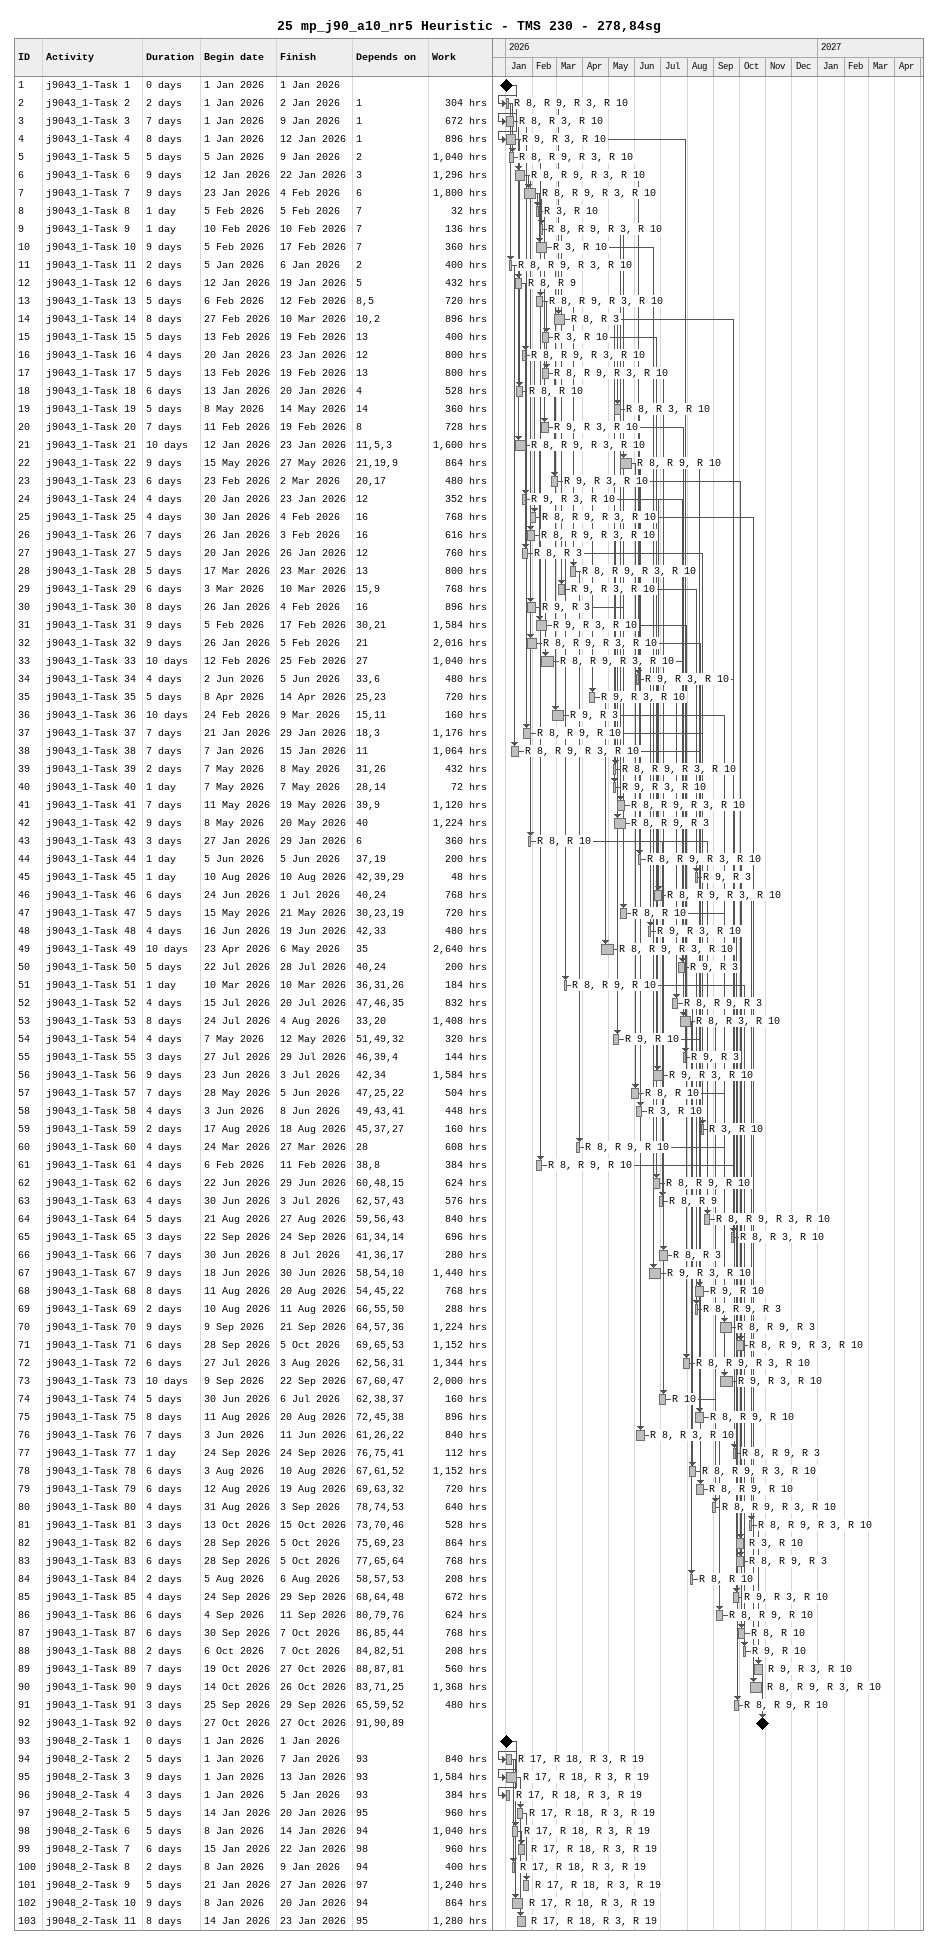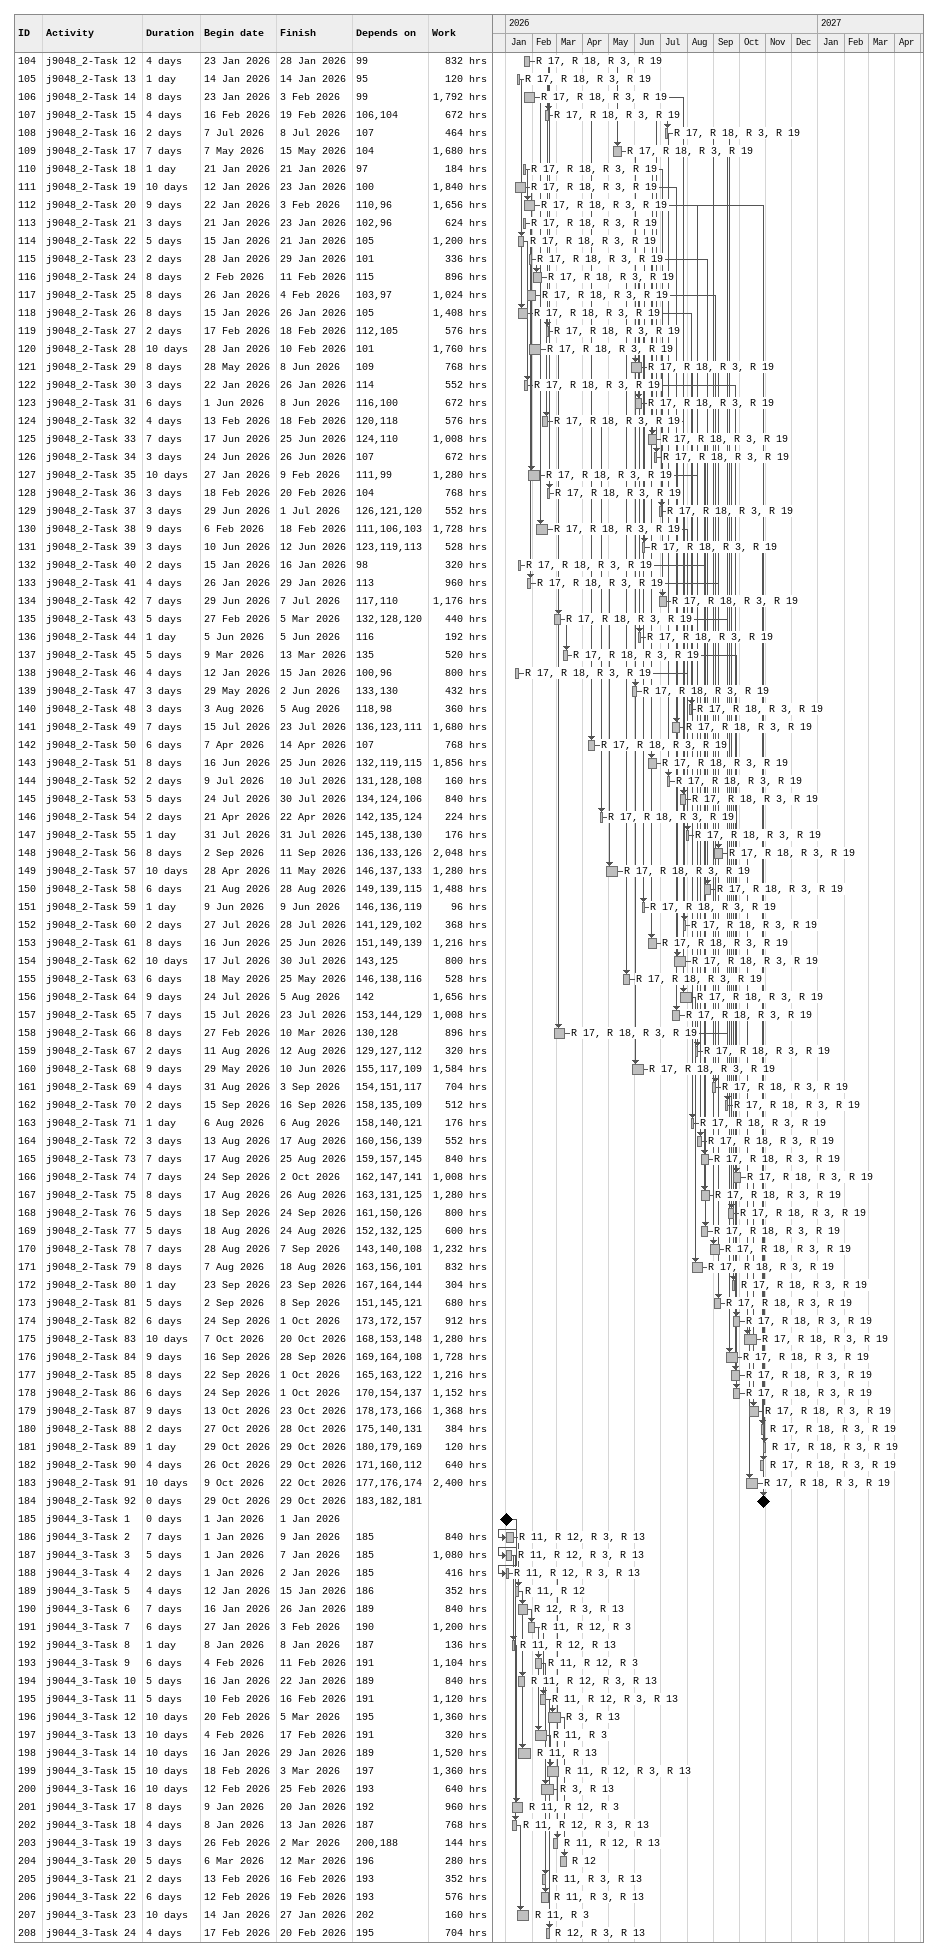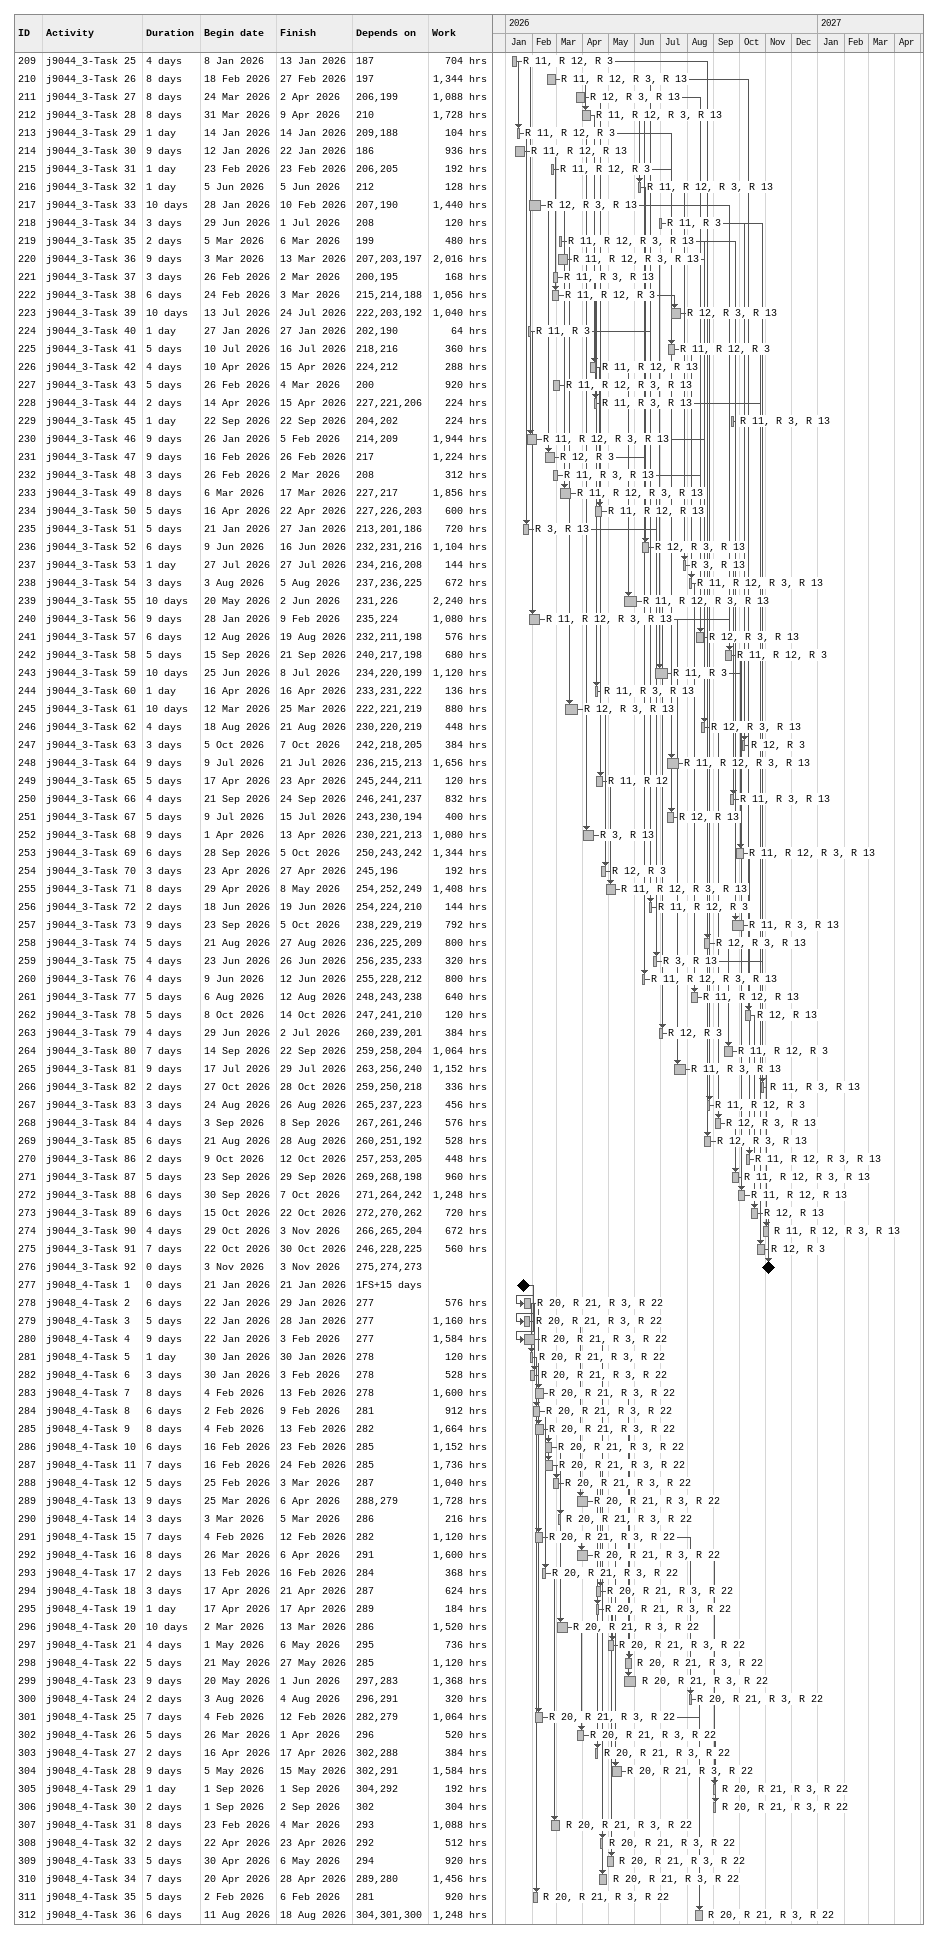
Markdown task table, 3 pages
25 mp_j90_a10_nr5 Heuristic - TMS 230 - 278,84sg

| ID | Task | Duration | Start | Finish | Predecessors | Resources | Work (h) |
|---|---|---|---|---|---|---|---|
| 1 | j9043_1-Task 1 | 0d | 2026-01-01 | 2026-01-01 |  |  |  |
| 2 | j9043_1-Task 2 | 2d | 2026-01-01 | 2026-01-02 | 1 | R 8, R 9, R 3, R 10 | 304 |
| 3 | j9043_1-Task 3 | 7d | 2026-01-01 | 2026-01-09 | 1 | R 8, R 3, R 10 | 672 |
| 4 | j9043_1-Task 4 | 8d | 2026-01-01 | 2026-01-12 | 1 | R 9, R 3, R 10 | 896 |
| 5 | j9043_1-Task 5 | 5d | 2026-01-05 | 2026-01-09 | 2 | R 8, R 9, R 3, R 10 | 1040 |
| 6 | j9043_1-Task 6 | 9d | 2026-01-12 | 2026-01-22 | 3 | R 8, R 9, R 3, R 10 | 1296 |
| 7 | j9043_1-Task 7 | 9d | 2026-01-23 | 2026-02-04 | 6 | R 8, R 9, R 3, R 10 | 1800 |
| 8 | j9043_1-Task 8 | 1d | 2026-02-05 | 2026-02-05 | 7 | R 3, R 10 | 32 |
| 9 | j9043_1-Task 9 | 1d | 2026-02-10 | 2026-02-10 | 7 | R 8, R 9, R 3, R 10 | 136 |
| 10 | j9043_1-Task 10 | 9d | 2026-02-05 | 2026-02-17 | 7 | R 3, R 10 | 360 |
| 11 | j9043_1-Task 11 | 2d | 2026-01-05 | 2026-01-06 | 2 | R 8, R 9, R 3, R 10 | 400 |
| 12 | j9043_1-Task 12 | 6d | 2026-01-12 | 2026-01-19 | 5 | R 8, R 9 | 432 |
| 13 | j9043_1-Task 13 | 5d | 2026-02-06 | 2026-02-12 | 8, 5 | R 8, R 9, R 3, R 10 | 720 |
| 14 | j9043_1-Task 14 | 8d | 2026-02-27 | 2026-03-10 | 10, 2 | R 8, R 3 | 896 |
| 15 | j9043_1-Task 15 | 5d | 2026-02-13 | 2026-02-19 | 13 | R 3, R 10 | 400 |
| 16 | j9043_1-Task 16 | 4d | 2026-01-20 | 2026-01-23 | 12 | R 8, R 9, R 3, R 10 | 800 |
| 17 | j9043_1-Task 17 | 5d | 2026-02-13 | 2026-02-19 | 13 | R 8, R 9, R 3, R 10 | 800 |
| 18 | j9043_1-Task 18 | 6d | 2026-01-13 | 2026-01-20 | 4 | R 8, R 10 | 528 |
| 19 | j9043_1-Task 19 | 5d | 2026-05-08 | 2026-05-14 | 14 | R 8, R 3, R 10 | 360 |
| 20 | j9043_1-Task 20 | 7d | 2026-02-11 | 2026-02-19 | 8 | R 9, R 3, R 10 | 728 |
| 21 | j9043_1-Task 21 | 10d | 2026-01-12 | 2026-01-23 | 11, 5, 3 | R 8, R 9, R 3, R 10 | 1600 |
| 22 | j9043_1-Task 22 | 9d | 2026-05-15 | 2026-05-27 | 21, 19, 9 | R 8, R 9, R 10 | 864 |
| 23 | j9043_1-Task 23 | 6d | 2026-02-23 | 2026-03-02 | 20, 17 | R 9, R 3, R 10 | 480 |
| 24 | j9043_1-Task 24 | 4d | 2026-01-20 | 2026-01-23 | 12 | R 9, R 3, R 10 | 352 |
| 25 | j9043_1-Task 25 | 4d | 2026-01-30 | 2026-02-04 | 16 | R 8, R 9, R 3, R 10 | 768 |
| 26 | j9043_1-Task 26 | 7d | 2026-01-26 | 2026-02-03 | 16 | R 8, R 9, R 3, R 10 | 616 |
| 27 | j9043_1-Task 27 | 5d | 2026-01-20 | 2026-01-26 | 12 | R 8, R 3 | 760 |
| 28 | j9043_1-Task 28 | 5d | 2026-03-17 | 2026-03-23 | 13 | R 8, R 9, R 3, R 10 | 800 |
| 29 | j9043_1-Task 29 | 6d | 2026-03-03 | 2026-03-10 | 15, 9 | R 9, R 3, R 10 | 768 |
| 30 | j9043_1-Task 30 | 8d | 2026-01-26 | 2026-02-04 | 16 | R 9, R 3 | 896 |
| 31 | j9043_1-Task 31 | 9d | 2026-02-05 | 2026-02-17 | 30, 21 | R 9, R 3, R 10 | 1584 |
| 32 | j9043_1-Task 32 | 9d | 2026-01-26 | 2026-02-05 | 21 | R 8, R 9, R 3, R 10 | 2016 |
| 33 | j9043_1-Task 33 | 10d | 2026-02-12 | 2026-02-25 | 27 | R 8, R 9, R 3, R 10 | 1040 |
| 34 | j9043_1-Task 34 | 4d | 2026-06-02 | 2026-06-05 | 33, 6 | R 9, R 3, R 10 | 480 |
| 35 | j9043_1-Task 35 | 5d | 2026-04-08 | 2026-04-14 | 25, 23 | R 9, R 3, R 10 | 720 |
| 36 | j9043_1-Task 36 | 10d | 2026-02-24 | 2026-03-09 | 15, 11 | R 9, R 3 | 160 |
| 37 | j9043_1-Task 37 | 7d | 2026-01-21 | 2026-01-29 | 18, 3 | R 8, R 9, R 10 | 1176 |
| 38 | j9043_1-Task 38 | 7d | 2026-01-07 | 2026-01-15 | 11 | R 8, R 9, R 3, R 10 | 1064 |
| 39 | j9043_1-Task 39 | 2d | 2026-05-07 | 2026-05-08 | 31, 26 | R 8, R 9, R 3, R 10 | 432 |
| 40 | j9043_1-Task 40 | 1d | 2026-05-07 | 2026-05-07 | 28, 14 | R 9, R 3, R 10 | 72 |
| 41 | j9043_1-Task 41 | 7d | 2026-05-11 | 2026-05-19 | 39, 9 | R 8, R 9, R 3, R 10 | 1120 |
| 42 | j9043_1-Task 42 | 9d | 2026-05-08 | 2026-05-20 | 40 | R 8, R 9, R 3 | 1224 |
| 43 | j9043_1-Task 43 | 3d | 2026-01-27 | 2026-01-29 | 6 | R 8, R 10 | 360 |
| 44 | j9043_1-Task 44 | 1d | 2026-06-05 | 2026-06-05 | 37, 19 | R 8, R 9, R 3, R 10 | 200 |
| 45 | j9043_1-Task 45 | 1d | 2026-08-10 | 2026-08-10 | 42, 39, 29 | R 9, R 3 | 48 |
| 46 | j9043_1-Task 46 | 6d | 2026-06-24 | 2026-07-01 | 40, 24 | R 8, R 9, R 3, R 10 | 768 |
| 47 | j9043_1-Task 47 | 5d | 2026-05-15 | 2026-05-21 | 30, 23, 19 | R 8, R 10 | 720 |
| 48 | j9043_1-Task 48 | 4d | 2026-06-16 | 2026-06-19 | 42, 33 | R 9, R 3, R 10 | 480 |
| 49 | j9043_1-Task 49 | 10d | 2026-04-23 | 2026-05-06 | 35 | R 8, R 9, R 3, R 10 | 2640 |
| 50 | j9043_1-Task 50 | 5d | 2026-07-22 | 2026-07-28 | 40, 24 | R 9, R 3 | 200 |
| 51 | j9043_1-Task 51 | 1d | 2026-03-10 | 2026-03-10 | 36, 31, 26 | R 8, R 9, R 10 | 184 |
| 52 | j9043_1-Task 52 | 4d | 2026-07-15 | 2026-07-20 | 47, 46, 35 | R 8, R 9, R 3 | 832 |
| 53 | j9043_1-Task 53 | 8d | 2026-07-24 | 2026-08-04 | 33, 20 | R 8, R 3, R 10 | 1408 |
| 54 | j9043_1-Task 54 | 4d | 2026-05-07 | 2026-05-12 | 51, 49, 32 | R 9, R 10 | 320 |
| 55 | j9043_1-Task 55 | 3d | 2026-07-27 | 2026-07-29 | 46, 39, 4 | R 9, R 3 | 144 |
| 56 | j9043_1-Task 56 | 9d | 2026-06-23 | 2026-07-03 | 42, 34 | R 9, R 3, R 10 | 1584 |
| 57 | j9043_1-Task 57 | 7d | 2026-05-28 | 2026-06-05 | 47, 25, 22 | R 8, R 10 | 504 |
| 58 | j9043_1-Task 58 | 4d | 2026-06-03 | 2026-06-08 | 49, 43, 41 | R 3, R 10 | 448 |
| 59 | j9043_1-Task 59 | 2d | 2026-08-17 | 2026-08-18 | 45, 37, 27 | R 3, R 10 | 160 |
| 60 | j9043_1-Task 60 | 4d | 2026-03-24 | 2026-03-27 | 28 | R 8, R 9, R 10 | 608 |
| 61 | j9043_1-Task 61 | 4d | 2026-02-06 | 2026-02-11 | 38, 8 | R 8, R 9, R 10 | 384 |
| 62 | j9043_1-Task 62 | 6d | 2026-06-22 | 2026-06-29 | 60, 48, 15 | R 8, R 9, R 10 | 624 |
| 63 | j9043_1-Task 63 | 4d | 2026-06-30 | 2026-07-03 | 62, 57, 43 | R 8, R 9 | 576 |
| 64 | j9043_1-Task 64 | 5d | 2026-08-21 | 2026-08-27 | 59, 56, 43 | R 8, R 9, R 3, R 10 | 840 |
| 65 | j9043_1-Task 65 | 3d | 2026-09-22 | 2026-09-24 | 61, 34, 14 | R 8, R 3, R 10 | 696 |
| 66 | j9043_1-Task 66 | 7d | 2026-06-30 | 2026-07-08 | 41, 36, 17 | R 8, R 3 | 280 |
| 67 | j9043_1-Task 67 | 9d | 2026-06-18 | 2026-06-30 | 58, 54, 10 | R 9, R 3, R 10 | 1440 |
| 68 | j9043_1-Task 68 | 8d | 2026-08-11 | 2026-08-20 | 54, 45, 22 | R 9, R 10 | 768 |
| 69 | j9043_1-Task 69 | 2d | 2026-08-10 | 2026-08-11 | 66, 55, 50 | R 8, R 9, R 3 | 288 |
| 70 | j9043_1-Task 70 | 9d | 2026-09-09 | 2026-09-21 | 64, 57, 36 | R 8, R 9, R 3 | 1224 |
| 71 | j9043_1-Task 71 | 6d | 2026-09-28 | 2026-10-05 | 69, 65, 53 | R 8, R 9, R 3, R 10 | 1152 |
| 72 | j9043_1-Task 72 | 6d | 2026-07-27 | 2026-08-03 | 62, 56, 31 | R 8, R 9, R 3, R 10 | 1344 |
| 73 | j9043_1-Task 73 | 10d | 2026-09-09 | 2026-09-22 | 67, 60, 47 | R 9, R 3, R 10 | 2000 |
| 74 | j9043_1-Task 74 | 5d | 2026-06-30 | 2026-07-06 | 62, 38, 37 | R 10 | 160 |
| 75 | j9043_1-Task 75 | 8d | 2026-08-11 | 2026-08-20 | 72, 45, 38 | R 8, R 9, R 10 | 896 |
| 76 | j9043_1-Task 76 | 7d | 2026-06-03 | 2026-06-11 | 61, 26, 22 | R 8, R 3, R 10 | 840 |
| 77 | j9043_1-Task 77 | 1d | 2026-09-24 | 2026-09-24 | 76, 75, 41 | R 8, R 9, R 3 | 112 |
| 78 | j9043_1-Task 78 | 6d | 2026-08-03 | 2026-08-10 | 67, 61, 52 | R 8, R 9, R 3, R 10 | 1152 |
| 79 | j9043_1-Task 79 | 6d | 2026-08-12 | 2026-08-19 | 69, 63, 32 | R 8, R 9, R 10 | 720 |
| 80 | j9043_1-Task 80 | 4d | 2026-08-31 | 2026-09-03 | 78, 74, 53 | R 8, R 9, R 3, R 10 | 640 |
| 81 | j9043_1-Task 81 | 3d | 2026-10-13 | 2026-10-15 | 73, 70, 46 | R 8, R 9, R 3, R 10 | 528 |
| 82 | j9043_1-Task 82 | 6d | 2026-09-28 | 2026-10-05 | 75, 69, 23 | R 3, R 10 | 864 |
| 83 | j9043_1-Task 83 | 6d | 2026-09-28 | 2026-10-05 | 77, 65, 64 | R 8, R 9, R 3 | 768 |
| 84 | j9043_1-Task 84 | 2d | 2026-08-05 | 2026-08-06 | 58, 57, 53 | R 8, R 10 | 208 |
| 85 | j9043_1-Task 85 | 4d | 2026-09-24 | 2026-09-29 | 68, 64, 48 | R 9, R 3, R 10 | 672 |
| 86 | j9043_1-Task 86 | 6d | 2026-09-04 | 2026-09-11 | 80, 79, 76 | R 8, R 9, R 10 | 624 |
| 87 | j9043_1-Task 87 | 6d | 2026-09-30 | 2026-10-07 | 86, 85, 44 | R 8, R 10 | 768 |
| 88 | j9043_1-Task 88 | 2d | 2026-10-06 | 2026-10-07 | 84, 82, 51 | R 9, R 10 | 208 |
| 89 | j9043_1-Task 89 | 7d | 2026-10-19 | 2026-10-27 | 88, 87, 81 | R 9, R 3, R 10 | 560 |
| 90 | j9043_1-Task 90 | 9d | 2026-10-14 | 2026-10-26 | 83, 71, 25 | R 8, R 9, R 3, R 10 | 1368 |
| 91 | j9043_1-Task 91 | 3d | 2026-09-25 | 2026-09-29 | 65, 59, 52 | R 8, R 9, R 10 | 480 |
| 92 | j9043_1-Task 92 | 0d | 2026-10-27 | 2026-10-27 | 91, 90, 89 |  |  |
| 93 | j9048_2-Task 1 | 0d | 2026-01-01 | 2026-01-01 |  |  |  |
| 94 | j9048_2-Task 2 | 5d | 2026-01-01 | 2026-01-07 | 93 | R 17, R 18, R 3, R 19 | 840 |
| 95 | j9048_2-Task 3 | 9d | 2026-01-01 | 2026-01-13 | 93 | R 17, R 18, R 3, R 19 | 1584 |
| 96 | j9048_2-Task 4 | 3d | 2026-01-01 | 2026-01-05 | 93 | R 17, R 18, R 3, R 19 | 384 |
| 97 | j9048_2-Task 5 | 5d | 2026-01-14 | 2026-01-20 | 95 | R 17, R 18, R 3, R 19 | 960 |
| 98 | j9048_2-Task 6 | 5d | 2026-01-08 | 2026-01-14 | 94 | R 17, R 18, R 3, R 19 | 1040 |
| 99 | j9048_2-Task 7 | 6d | 2026-01-15 | 2026-01-22 | 98 | R 17, R 18, R 3, R 19 | 960 |
| 100 | j9048_2-Task 8 | 2d | 2026-01-08 | 2026-01-09 | 94 | R 17, R 18, R 3, R 19 | 400 |
| 101 | j9048_2-Task 9 | 5d | 2026-01-21 | 2026-01-27 | 97 | R 17, R 18, R 3, R 19 | 1240 |
| 102 | j9048_2-Task 10 | 9d | 2026-01-08 | 2026-01-20 | 94 | R 17, R 18, R 3, R 19 | 864 |
| 103 | j9048_2-Task 11 | 8d | 2026-01-14 | 2026-01-23 | 95 | R 17, R 18, R 3, R 19 | 1280 |
| 104 | j9048_2-Task 12 | 4d | 2026-01-23 | 2026-01-28 | 99 | R 17, R 18, R 3, R 19 | 832 |
| 105 | j9048_2-Task 13 | 1d | 2026-01-14 | 2026-01-14 | 95 | R 17, R 18, R 3, R 19 | 120 |
| 106 | j9048_2-Task 14 | 8d | 2026-01-23 | 2026-02-03 | 99 | R 17, R 18, R 3, R 19 | 1792 |
| 107 | j9048_2-Task 15 | 4d | 2026-02-16 | 2026-02-19 | 106, 104 | R 17, R 18, R 3, R 19 | 672 |
| 108 | j9048_2-Task 16 | 2d | 2026-07-07 | 2026-07-08 | 107 | R 17, R 18, R 3, R 19 | 464 |
| 109 | j9048_2-Task 17 | 7d | 2026-05-07 | 2026-05-15 | 104 | R 17, R 18, R 3, R 19 | 1680 |
| 110 | j9048_2-Task 18 | 1d | 2026-01-21 | 2026-01-21 | 97 | R 17, R 18, R 3, R 19 | 184 |
| 111 | j9048_2-Task 19 | 10d | 2026-01-12 | 2026-01-23 | 100 | R 17, R 18, R 3, R 19 | 1840 |
| 112 | j9048_2-Task 20 | 9d | 2026-01-22 | 2026-02-03 | 110, 96 | R 17, R 18, R 3, R 19 | 1656 |
| 113 | j9048_2-Task 21 | 3d | 2026-01-21 | 2026-01-23 | 102, 96 | R 17, R 18, R 3, R 19 | 624 |
| 114 | j9048_2-Task 22 | 5d | 2026-01-15 | 2026-01-21 | 105 | R 17, R 18, R 3, R 19 | 1200 |
| 115 | j9048_2-Task 23 | 2d | 2026-01-28 | 2026-01-29 | 101 | R 17, R 18, R 3, R 19 | 336 |
| 116 | j9048_2-Task 24 | 8d | 2026-02-02 | 2026-02-11 | 115 | R 17, R 18, R 3, R 19 | 896 |
| 117 | j9048_2-Task 25 | 8d | 2026-01-26 | 2026-02-04 | 103, 97 | R 17, R 18, R 3, R 19 | 1024 |
| 118 | j9048_2-Task 26 | 8d | 2026-01-15 | 2026-01-26 | 105 | R 17, R 18, R 3, R 19 | 1408 |
| 119 | j9048_2-Task 27 | 2d | 2026-02-17 | 2026-02-18 | 112, 105 | R 17, R 18, R 3, R 19 | 576 |
| 120 | j9048_2-Task 28 | 10d | 2026-01-28 | 2026-02-10 | 101 | R 17, R 18, R 3, R 19 | 1760 |
| 121 | j9048_2-Task 29 | 8d | 2026-05-28 | 2026-06-08 | 109 | R 17, R 18, R 3, R 19 | 768 |
| 122 | j9048_2-Task 30 | 3d | 2026-01-22 | 2026-01-26 | 114 | R 17, R 18, R 3, R 19 | 552 |
| 123 | j9048_2-Task 31 | 6d | 2026-06-01 | 2026-06-08 | 116, 100 | R 17, R 18, R 3, R 19 | 672 |
| 124 | j9048_2-Task 32 | 4d | 2026-02-13 | 2026-02-18 | 120, 118 | R 17, R 18, R 3, R 19 | 576 |
| 125 | j9048_2-Task 33 | 7d | 2026-06-17 | 2026-06-25 | 124, 110 | R 17, R 18, R 3, R 19 | 1008 |
| 126 | j9048_2-Task 34 | 3d | 2026-06-24 | 2026-06-26 | 107 | R 17, R 18, R 3, R 19 | 672 |
| 127 | j9048_2-Task 35 | 10d | 2026-01-27 | 2026-02-09 | 111, 99 | R 17, R 18, R 3, R 19 | 1280 |
| 128 | j9048_2-Task 36 | 3d | 2026-02-18 | 2026-02-20 | 104 | R 17, R 18, R 3, R 19 | 768 |
| 129 | j9048_2-Task 37 | 3d | 2026-06-29 | 2026-07-01 | 126, 121, 120 | R 17, R 18, R 3, R 19 | 552 |
| 130 | j9048_2-Task 38 | 9d | 2026-02-06 | 2026-02-18 | 111, 106, 103 | R 17, R 18, R 3, R 19 | 1728 |
| 131 | j9048_2-Task 39 | 3d | 2026-06-10 | 2026-06-12 | 123, 119, 113 | R 17, R 18, R 3, R 19 | 528 |
| 132 | j9048_2-Task 40 | 2d | 2026-01-15 | 2026-01-16 | 98 | R 17, R 18, R 3, R 19 | 320 |
| 133 | j9048_2-Task 41 | 4d | 2026-01-26 | 2026-01-29 | 113 | R 17, R 18, R 3, R 19 | 960 |
| 134 | j9048_2-Task 42 | 7d | 2026-06-29 | 2026-07-07 | 117, 110 | R 17, R 18, R 3, R 19 | 1176 |
| 135 | j9048_2-Task 43 | 5d | 2026-02-27 | 2026-03-05 | 132, 128, 120 | R 17, R 18, R 3, R 19 | 440 |
| 136 | j9048_2-Task 44 | 1d | 2026-06-05 | 2026-06-05 | 116 | R 17, R 18, R 3, R 19 | 192 |
| 137 | j9048_2-Task 45 | 5d | 2026-03-09 | 2026-03-13 | 135 | R 17, R 18, R 3, R 19 | 520 |
| 138 | j9048_2-Task 46 | 4d | 2026-01-12 | 2026-01-15 | 100, 96 | R 17, R 18, R 3, R 19 | 800 |
| 139 | j9048_2-Task 47 | 3d | 2026-05-29 | 2026-06-02 | 133, 130 | R 17, R 18, R 3, R 19 | 432 |
| 140 | j9048_2-Task 48 | 3d | 2026-08-03 | 2026-08-05 | 118, 98 | R 17, R 18, R 3, R 19 | 360 |
| 141 | j9048_2-Task 49 | 7d | 2026-07-15 | 2026-07-23 | 136, 123, 111 | R 17, R 18, R 3, R 19 | 1680 |
| 142 | j9048_2-Task 50 | 6d | 2026-04-07 | 2026-04-14 | 107 | R 17, R 18, R 3, R 19 | 768 |
| 143 | j9048_2-Task 51 | 8d | 2026-06-16 | 2026-06-25 | 132, 119, 115 | R 17, R 18, R 3, R 19 | 1856 |
| 144 | j9048_2-Task 52 | 2d | 2026-07-09 | 2026-07-10 | 131, 128, 108 | R 17, R 18, R 3, R 19 | 160 |
| 145 | j9048_2-Task 53 | 5d | 2026-07-24 | 2026-07-30 | 134, 124, 106 | R 17, R 18, R 3, R 19 | 840 |
| 146 | j9048_2-Task 54 | 2d | 2026-04-21 | 2026-04-22 | 142, 135, 124 | R 17, R 18, R 3, R 19 | 224 |
| 147 | j9048_2-Task 55 | 1d | 2026-07-31 | 2026-07-31 | 145, 138, 130 | R 17, R 18, R 3, R 19 | 176 |
| 148 | j9048_2-Task 56 | 8d | 2026-09-02 | 2026-09-11 | 136, 133, 126 | R 17, R 18, R 3, R 19 | 2048 |
| 149 | j9048_2-Task 57 | 10d | 2026-04-28 | 2026-05-11 | 146, 137, 133 | R 17, R 18, R 3, R 19 | 1280 |
| 150 | j9048_2-Task 58 | 6d | 2026-08-21 | 2026-08-28 | 149, 139, 115 | R 17, R 18, R 3, R 19 | 1488 |
| 151 | j9048_2-Task 59 | 1d | 2026-06-09 | 2026-06-09 | 146, 136, 119 | R 17, R 18, R 3, R 19 | 96 |
| 152 | j9048_2-Task 60 | 2d | 2026-07-27 | 2026-07-28 | 141, 129, 102 | R 17, R 18, R 3, R 19 | 368 |
| 153 | j9048_2-Task 61 | 8d | 2026-06-16 | 2026-06-25 | 151, 149, 139 | R 17, R 18, R 3, R 19 | 1216 |
| 154 | j9048_2-Task 62 | 10d | 2026-07-17 | 2026-07-30 | 143, 125 | R 17, R 18, R 3, R 19 | 800 |
| 155 | j9048_2-Task 63 | 6d | 2026-05-18 | 2026-05-25 | 146, 138, 116 | R 17, R 18, R 3, R 19 | 528 |
| 156 | j9048_2-Task 64 | 9d | 2026-07-24 | 2026-08-05 | 142 | R 17, R 18, R 3, R 19 | 1656 |
| 157 | j9048_2-Task 65 | 7d | 2026-07-15 | 2026-07-23 | 153, 144, 129 | R 17, R 18, R 3, R 19 | 1008 |
| 158 | j9048_2-Task 66 | 8d | 2026-02-27 | 2026-03-10 | 130, 128 | R 17, R 18, R 3, R 19 | 896 |
| 159 | j9048_2-Task 67 | 2d | 2026-08-11 | 2026-08-12 | 129, 127, 112 | R 17, R 18, R 3, R 19 | 320 |
| 160 | j9048_2-Task 68 | 9d | 2026-05-29 | 2026-06-10 | 155, 117, 109 | R 17, R 18, R 3, R 19 | 1584 |
| 161 | j9048_2-Task 69 | 4d | 2026-08-31 | 2026-09-03 | 154, 151, 117 | R 17, R 18, R 3, R 19 | 704 |
| 162 | j9048_2-Task 70 | 2d | 2026-09-15 | 2026-09-16 | 158, 135, 109 | R 17, R 18, R 3, R 19 | 512 |
| 163 | j9048_2-Task 71 | 1d | 2026-08-06 | 2026-08-06 | 158, 140, 121 | R 17, R 18, R 3, R 19 | 176 |
| 164 | j9048_2-Task 72 | 3d | 2026-08-13 | 2026-08-17 | 160, 156, 139 | R 17, R 18, R 3, R 19 | 552 |
| 165 | j9048_2-Task 73 | 7d | 2026-08-17 | 2026-08-25 | 159, 157, 145 | R 17, R 18, R 3, R 19 | 840 |
| 166 | j9048_2-Task 74 | 7d | 2026-09-24 | 2026-10-02 | 162, 147, 141 | R 17, R 18, R 3, R 19 | 1008 |
| 167 | j9048_2-Task 75 | 8d | 2026-08-17 | 2026-08-26 | 163, 131, 125 | R 17, R 18, R 3, R 19 | 1280 |
| 168 | j9048_2-Task 76 | 5d | 2026-09-18 | 2026-09-24 | 161, 150, 126 | R 17, R 18, R 3, R 19 | 800 |
| 169 | j9048_2-Task 77 | 5d | 2026-08-18 | 2026-08-24 | 152, 132, 125 | R 17, R 18, R 3, R 19 | 600 |
| 170 | j9048_2-Task 78 | 7d | 2026-08-28 | 2026-09-07 | 143, 140, 108 | R 17, R 18, R 3, R 19 | 1232 |
| 171 | j9048_2-Task 79 | 8d | 2026-08-07 | 2026-08-18 | 163, 156, 101 | R 17, R 18, R 3, R 19 | 832 |
| 172 | j9048_2-Task 80 | 1d | 2026-09-23 | 2026-09-23 | 167, 164, 144 | R 17, R 18, R 3, R 19 | 304 |
| 173 | j9048_2-Task 81 | 5d | 2026-09-02 | 2026-09-08 | 151, 145, 121 | R 17, R 18, R 3, R 19 | 680 |
| 174 | j9048_2-Task 82 | 6d | 2026-09-24 | 2026-10-01 | 173, 172, 157 | R 17, R 18, R 3, R 19 | 912 |
| 175 | j9048_2-Task 83 | 10d | 2026-10-07 | 2026-10-20 | 168, 153, 148 | R 17, R 18, R 3, R 19 | 1280 |
| 176 | j9048_2-Task 84 | 9d | 2026-09-16 | 2026-09-28 | 169, 164, 108 | R 17, R 18, R 3, R 19 | 1728 |
| 177 | j9048_2-Task 85 | 8d | 2026-09-22 | 2026-10-01 | 165, 163, 122 | R 17, R 18, R 3, R 19 | 1216 |
| 178 | j9048_2-Task 86 | 6d | 2026-09-24 | 2026-10-01 | 170, 154, 137 | R 17, R 18, R 3, R 19 | 1152 |
| 179 | j9048_2-Task 87 | 9d | 2026-10-13 | 2026-10-23 | 178, 173, 166 | R 17, R 18, R 3, R 19 | 1368 |
| 180 | j9048_2-Task 88 | 2d | 2026-10-27 | 2026-10-28 | 175, 140, 131 | R 17, R 18, R 3, R 19 | 384 |
| 181 | j9048_2-Task 89 | 1d | 2026-10-29 | 2026-10-29 | 180, 179, 169 | R 17, R 18, R 3, R 19 | 120 |
| 182 | j9048_2-Task 90 | 4d | 2026-10-26 | 2026-10-29 | 171, 160, 112 | R 17, R 18, R 3, R 19 | 640 |
| 183 | j9048_2-Task 91 | 10d | 2026-10-09 | 2026-10-22 | 177, 176, 174 | R 17, R 18, R 3, R 19 | 2400 |
| 184 | j9048_2-Task 92 | 0d | 2026-10-29 | 2026-10-29 | 183, 182, 181 |  |  |
| 185 | j9044_3-Task 1 | 0d | 2026-01-01 | 2026-01-01 |  |  |  |
| 186 | j9044_3-Task 2 | 7d | 2026-01-01 | 2026-01-09 | 185 | R 11, R 12, R 3, R 13 | 840 |
| 187 | j9044_3-Task 3 | 5d | 2026-01-01 | 2026-01-07 | 185 | R 11, R 12, R 3, R 13 | 1080 |
| 188 | j9044_3-Task 4 | 2d | 2026-01-01 | 2026-01-02 | 185 | R 11, R 12, R 3, R 13 | 416 |
| 189 | j9044_3-Task 5 | 4d | 2026-01-12 | 2026-01-15 | 186 | R 11, R 12 | 352 |
| 190 | j9044_3-Task 6 | 7d | 2026-01-16 | 2026-01-26 | 189 | R 12, R 3, R 13 | 840 |
| 191 | j9044_3-Task 7 | 6d | 2026-01-27 | 2026-02-03 | 190 | R 11, R 12, R 3 | 1200 |
| 192 | j9044_3-Task 8 | 1d | 2026-01-08 | 2026-01-08 | 187 | R 11, R 12, R 13 | 136 |
| 193 | j9044_3-Task 9 | 6d | 2026-02-04 | 2026-02-11 | 191 | R 11, R 12, R 3 | 1104 |
| 194 | j9044_3-Task 10 | 5d | 2026-01-16 | 2026-01-22 | 189 | R 11, R 12, R 3, R 13 | 840 |
| 195 | j9044_3-Task 11 | 5d | 2026-02-10 | 2026-02-16 | 191 | R 11, R 12, R 3, R 13 | 1120 |
| 196 | j9044_3-Task 12 | 10d | 2026-02-20 | 2026-03-05 | 195 | R 3, R 13 | 1360 |
| 197 | j9044_3-Task 13 | 10d | 2026-02-04 | 2026-02-17 | 191 | R 11, R 3 | 320 |
| 198 | j9044_3-Task 14 | 10d | 2026-01-16 | 2026-01-29 | 189 | R 11, R 13 | 1520 |
| 199 | j9044_3-Task 15 | 10d | 2026-02-18 | 2026-03-03 | 197 | R 11, R 12, R 3, R 13 | 1360 |
| 200 | j9044_3-Task 16 | 10d | 2026-02-12 | 2026-02-25 | 193 | R 3, R 13 | 640 |
| 201 | j9044_3-Task 17 | 8d | 2026-01-09 | 2026-01-20 | 192 | R 11, R 12, R 3 | 960 |
| 202 | j9044_3-Task 18 | 4d | 2026-01-08 | 2026-01-13 | 187 | R 11, R 12, R 3, R 13 | 768 |
| 203 | j9044_3-Task 19 | 3d | 2026-02-26 | 2026-03-02 | 200, 188 | R 11, R 12, R 13 | 144 |
| 204 | j9044_3-Task 20 | 5d | 2026-03-06 | 2026-03-12 | 196 | R 12 | 280 |
| 205 | j9044_3-Task 21 | 2d | 2026-02-13 | 2026-02-16 | 193 | R 11, R 3, R 13 | 352 |
| 206 | j9044_3-Task 22 | 6d | 2026-02-12 | 2026-02-19 | 193 | R 11, R 3, R 13 | 576 |
| 207 | j9044_3-Task 23 | 10d | 2026-01-14 | 2026-01-27 | 202 | R 11, R 3 | 160 |
| 208 | j9044_3-Task 24 | 4d | 2026-02-17 | 2026-02-20 | 195 | R 12, R 3, R 13 | 704 |
| 209 | j9044_3-Task 25 | 4d | 2026-01-08 | 2026-01-13 | 187 | R 11, R 12, R 3 | 704 |
| 210 | j9044_3-Task 26 | 8d | 2026-02-18 | 2026-02-27 | 197 | R 11, R 12, R 3, R 13 | 1344 |
| 211 | j9044_3-Task 27 | 8d | 2026-03-24 | 2026-04-02 | 206, 199 | R 12, R 3, R 13 | 1088 |
| 212 | j9044_3-Task 28 | 8d | 2026-03-31 | 2026-04-09 | 210 | R 11, R 12, R 3, R 13 | 1728 |
| 213 | j9044_3-Task 29 | 1d | 2026-01-14 | 2026-01-14 | 209, 188 | R 11, R 12, R 3 | 104 |
| 214 | j9044_3-Task 30 | 9d | 2026-01-12 | 2026-01-22 | 186 | R 11, R 12, R 13 | 936 |
| 215 | j9044_3-Task 31 | 1d | 2026-02-23 | 2026-02-23 | 206, 205 | R 11, R 12, R 3 | 192 |
| 216 | j9044_3-Task 32 | 1d | 2026-06-05 | 2026-06-05 | 212 | R 11, R 12, R 3, R 13 | 128 |
| 217 | j9044_3-Task 33 | 10d | 2026-01-28 | 2026-02-10 | 207, 190 | R 12, R 3, R 13 | 1440 |
| 218 | j9044_3-Task 34 | 3d | 2026-06-29 | 2026-07-01 | 208 | R 11, R 3 | 120 |
| 219 | j9044_3-Task 35 | 2d | 2026-03-05 | 2026-03-06 | 199 | R 11, R 12, R 3, R 13 | 480 |
| 220 | j9044_3-Task 36 | 9d | 2026-03-03 | 2026-03-13 | 207, 203, 197 | R 11, R 12, R 3, R 13 | 2016 |
| 221 | j9044_3-Task 37 | 3d | 2026-02-26 | 2026-03-02 | 200, 195 | R 11, R 3, R 13 | 168 |
| 222 | j9044_3-Task 38 | 6d | 2026-02-24 | 2026-03-03 | 215, 214, 188 | R 11, R 12, R 3 | 1056 |
| 223 | j9044_3-Task 39 | 10d | 2026-07-13 | 2026-07-24 | 222, 203, 192 | R 12, R 3, R 13 | 1040 |
| 224 | j9044_3-Task 40 | 1d | 2026-01-27 | 2026-01-27 | 202, 190 | R 11, R 3 | 64 |
| 225 | j9044_3-Task 41 | 5d | 2026-07-10 | 2026-07-16 | 218, 216 | R 11, R 12, R 3 | 360 |
| 226 | j9044_3-Task 42 | 4d | 2026-04-10 | 2026-04-15 | 224, 212 | R 11, R 12, R 13 | 288 |
| 227 | j9044_3-Task 43 | 5d | 2026-02-26 | 2026-03-04 | 200 | R 11, R 12, R 3, R 13 | 920 |
| 228 | j9044_3-Task 44 | 2d | 2026-04-14 | 2026-04-15 | 227, 221, 206 | R 11, R 3, R 13 | 224 |
| 229 | j9044_3-Task 45 | 1d | 2026-09-22 | 2026-09-22 | 204, 202 | R 11, R 3, R 13 | 224 |
| 230 | j9044_3-Task 46 | 9d | 2026-01-26 | 2026-02-05 | 214, 209 | R 11, R 12, R 3, R 13 | 1944 |
| 231 | j9044_3-Task 47 | 9d | 2026-02-16 | 2026-02-26 | 217 | R 12, R 3 | 1224 |
| 232 | j9044_3-Task 48 | 3d | 2026-02-26 | 2026-03-02 | 208 | R 11, R 3, R 13 | 312 |
| 233 | j9044_3-Task 49 | 8d | 2026-03-06 | 2026-03-17 | 227, 217 | R 11, R 12, R 3, R 13 | 1856 |
| 234 | j9044_3-Task 50 | 5d | 2026-04-16 | 2026-04-22 | 227, 226, 203 | R 11, R 12, R 13 | 600 |
| 235 | j9044_3-Task 51 | 5d | 2026-01-21 | 2026-01-27 | 213, 201, 186 | R 3, R 13 | 720 |
| 236 | j9044_3-Task 52 | 6d | 2026-06-09 | 2026-06-16 | 232, 231, 216 | R 12, R 3, R 13 | 1104 |
| 237 | j9044_3-Task 53 | 1d | 2026-07-27 | 2026-07-27 | 234, 216, 208 | R 3, R 13 | 144 |
| 238 | j9044_3-Task 54 | 3d | 2026-08-03 | 2026-08-05 | 237, 236, 225 | R 11, R 12, R 3, R 13 | 672 |
| 239 | j9044_3-Task 55 | 10d | 2026-05-20 | 2026-06-02 | 231, 226 | R 11, R 12, R 3, R 13 | 2240 |
| 240 | j9044_3-Task 56 | 9d | 2026-01-28 | 2026-02-09 | 235, 224 | R 11, R 12, R 3, R 13 | 1080 |
| 241 | j9044_3-Task 57 | 6d | 2026-08-12 | 2026-08-19 | 232, 211, 198 | R 12, R 3, R 13 | 576 |
| 242 | j9044_3-Task 58 | 5d | 2026-09-15 | 2026-09-21 | 240, 217, 198 | R 11, R 12, R 3 | 680 |
| 243 | j9044_3-Task 59 | 10d | 2026-06-25 | 2026-07-08 | 234, 220, 199 | R 11, R 3 | 1120 |
| 244 | j9044_3-Task 60 | 1d | 2026-04-16 | 2026-04-16 | 233, 231, 222 | R 11, R 3, R 13 | 136 |
| 245 | j9044_3-Task 61 | 10d | 2026-03-12 | 2026-03-25 | 222, 221, 219 | R 12, R 3, R 13 | 880 |
| 246 | j9044_3-Task 62 | 4d | 2026-08-18 | 2026-08-21 | 230, 220, 219 | R 12, R 3, R 13 | 448 |
| 247 | j9044_3-Task 63 | 3d | 2026-10-05 | 2026-10-07 | 242, 218, 205 | R 12, R 3 | 384 |
| 248 | j9044_3-Task 64 | 9d | 2026-07-09 | 2026-07-21 | 236, 215, 213 | R 11, R 12, R 3, R 13 | 1656 |
| 249 | j9044_3-Task 65 | 5d | 2026-04-17 | 2026-04-23 | 245, 244, 211 | R 11, R 12 | 120 |
| 250 | j9044_3-Task 66 | 4d | 2026-09-21 | 2026-09-24 | 246, 241, 237 | R 11, R 3, R 13 | 832 |
| 251 | j9044_3-Task 67 | 5d | 2026-07-09 | 2026-07-15 | 243, 230, 194 | R 12, R 13 | 400 |
| 252 | j9044_3-Task 68 | 9d | 2026-04-01 | 2026-04-13 | 230, 221, 213 | R 3, R 13 | 1080 |
| 253 | j9044_3-Task 69 | 6d | 2026-09-28 | 2026-10-05 | 250, 243, 242 | R 11, R 12, R 3, R 13 | 1344 |
| 254 | j9044_3-Task 70 | 3d | 2026-04-23 | 2026-04-27 | 245, 196 | R 12, R 3 | 192 |
| 255 | j9044_3-Task 71 | 8d | 2026-04-29 | 2026-05-08 | 254, 252, 249 | R 11, R 12, R 3, R 13 | 1408 |
| 256 | j9044_3-Task 72 | 2d | 2026-06-18 | 2026-06-19 | 254, 224, 210 | R 11, R 12, R 3 | 144 |
| 257 | j9044_3-Task 73 | 9d | 2026-09-23 | 2026-10-05 | 238, 229, 219 | R 11, R 3, R 13 | 792 |
| 258 | j9044_3-Task 74 | 5d | 2026-08-21 | 2026-08-27 | 236, 225, 209 | R 12, R 3, R 13 | 800 |
| 259 | j9044_3-Task 75 | 4d | 2026-06-23 | 2026-06-26 | 256, 235, 233 | R 3, R 13 | 320 |
| 260 | j9044_3-Task 76 | 4d | 2026-06-09 | 2026-06-12 | 255, 228, 212 | R 11, R 12, R 3, R 13 | 800 |
| 261 | j9044_3-Task 77 | 5d | 2026-08-06 | 2026-08-12 | 248, 243, 238 | R 11, R 12, R 13 | 640 |
| 262 | j9044_3-Task 78 | 5d | 2026-10-08 | 2026-10-14 | 247, 241, 210 | R 12, R 13 | 120 |
| 263 | j9044_3-Task 79 | 4d | 2026-06-29 | 2026-07-02 | 260, 239, 201 | R 12, R 3 | 384 |
| 264 | j9044_3-Task 80 | 7d | 2026-09-14 | 2026-09-22 | 259, 258, 204 | R 11, R 12, R 3 | 1064 |
| 265 | j9044_3-Task 81 | 9d | 2026-07-17 | 2026-07-29 | 263, 256, 240 | R 11, R 3, R 13 | 1152 |
| 266 | j9044_3-Task 82 | 2d | 2026-10-27 | 2026-10-28 | 259, 250, 218 | R 11, R 3, R 13 | 336 |
| 267 | j9044_3-Task 83 | 3d | 2026-08-24 | 2026-08-26 | 265, 237, 223 | R 11, R 12, R 3 | 456 |
| 268 | j9044_3-Task 84 | 4d | 2026-09-03 | 2026-09-08 | 267, 261, 246 | R 12, R 3, R 13 | 576 |
| 269 | j9044_3-Task 85 | 6d | 2026-08-21 | 2026-08-28 | 260, 251, 192 | R 12, R 3, R 13 | 528 |
| 270 | j9044_3-Task 86 | 2d | 2026-10-09 | 2026-10-12 | 257, 253, 205 | R 11, R 12, R 3, R 13 | 448 |
| 271 | j9044_3-Task 87 | 5d | 2026-09-23 | 2026-09-29 | 269, 268, 198 | R 11, R 12, R 3, R 13 | 960 |
| 272 | j9044_3-Task 88 | 6d | 2026-09-30 | 2026-10-07 | 271, 264, 242 | R 11, R 12, R 13 | 1248 |
| 273 | j9044_3-Task 89 | 6d | 2026-10-15 | 2026-10-22 | 272, 270, 262 | R 12, R 13 | 720 |
| 274 | j9044_3-Task 90 | 4d | 2026-10-29 | 2026-11-03 | 266, 265, 204 | R 11, R 12, R 3, R 13 | 672 |
| 275 | j9044_3-Task 91 | 7d | 2026-10-22 | 2026-10-30 | 246, 228, 225 | R 12, R 3 | 560 |
| 276 | j9044_3-Task 92 | 0d | 2026-11-03 | 2026-11-03 | 275, 274, 273 |  |  |
| 277 | j9048_4-Task 1 | 0d | 2026-01-21 | 2026-01-21 | 1FS+15d |  |  |
| 278 | j9048_4-Task 2 | 6d | 2026-01-22 | 2026-01-29 | 277 | R 20, R 21, R 3, R 22 | 576 |
| 279 | j9048_4-Task 3 | 5d | 2026-01-22 | 2026-01-28 | 277 | R 20, R 21, R 3, R 22 | 1160 |
| 280 | j9048_4-Task 4 | 9d | 2026-01-22 | 2026-02-03 | 277 | R 20, R 21, R 3, R 22 | 1584 |
| 281 | j9048_4-Task 5 | 1d | 2026-01-30 | 2026-01-30 | 278 | R 20, R 21, R 3, R 22 | 120 |
| 282 | j9048_4-Task 6 | 3d | 2026-01-30 | 2026-02-03 | 278 | R 20, R 21, R 3, R 22 | 528 |
| 283 | j9048_4-Task 7 | 8d | 2026-02-04 | 2026-02-13 | 278 | R 20, R 21, R 3, R 22 | 1600 |
| 284 | j9048_4-Task 8 | 6d | 2026-02-02 | 2026-02-09 | 281 | R 20, R 21, R 3, R 22 | 912 |
| 285 | j9048_4-Task 9 | 8d | 2026-02-04 | 2026-02-13 | 282 | R 20, R 21, R 3, R 22 | 1664 |
| 286 | j9048_4-Task 10 | 6d | 2026-02-16 | 2026-02-23 | 285 | R 20, R 21, R 3, R 22 | 1152 |
| 287 | j9048_4-Task 11 | 7d | 2026-02-16 | 2026-02-24 | 285 | R 20, R 21, R 3, R 22 | 1736 |
| 288 | j9048_4-Task 12 | 5d | 2026-02-25 | 2026-03-03 | 287 | R 20, R 21, R 3, R 22 | 1040 |
| 289 | j9048_4-Task 13 | 9d | 2026-03-25 | 2026-04-06 | 288, 279 | R 20, R 21, R 3, R 22 | 1728 |
| 290 | j9048_4-Task 14 | 3d | 2026-03-03 | 2026-03-05 | 286 | R 20, R 21, R 3, R 22 | 216 |
| 291 | j9048_4-Task 15 | 7d | 2026-02-04 | 2026-02-12 | 282 | R 20, R 21, R 3, R 22 | 1120 |
| 292 | j9048_4-Task 16 | 8d | 2026-03-26 | 2026-04-06 | 291 | R 20, R 21, R 3, R 22 | 1600 |
| 293 | j9048_4-Task 17 | 2d | 2026-02-13 | 2026-02-16 | 284 | R 20, R 21, R 3, R 22 | 368 |
| 294 | j9048_4-Task 18 | 3d | 2026-04-17 | 2026-04-21 | 287 | R 20, R 21, R 3, R 22 | 624 |
| 295 | j9048_4-Task 19 | 1d | 2026-04-17 | 2026-04-17 | 289 | R 20, R 21, R 3, R 22 | 184 |
| 296 | j9048_4-Task 20 | 10d | 2026-03-02 | 2026-03-13 | 286 | R 20, R 21, R 3, R 22 | 1520 |
| 297 | j9048_4-Task 21 | 4d | 2026-05-01 | 2026-05-06 | 295 | R 20, R 21, R 3, R 22 | 736 |
| 298 | j9048_4-Task 22 | 5d | 2026-05-21 | 2026-05-27 | 285 | R 20, R 21, R 3, R 22 | 1120 |
| 299 | j9048_4-Task 23 | 9d | 2026-05-20 | 2026-06-01 | 297, 283 | R 20, R 21, R 3, R 22 | 1368 |
| 300 | j9048_4-Task 24 | 2d | 2026-08-03 | 2026-08-04 | 296, 291 | R 20, R 21, R 3, R 22 | 320 |
| 301 | j9048_4-Task 25 | 7d | 2026-02-04 | 2026-02-12 | 282, 279 | R 20, R 21, R 3, R 22 | 1064 |
| 302 | j9048_4-Task 26 | 5d | 2026-03-26 | 2026-04-01 | 296 | R 20, R 21, R 3, R 22 | 520 |
| 303 | j9048_4-Task 27 | 2d | 2026-04-16 | 2026-04-17 | 302, 288 | R 20, R 21, R 3, R 22 | 384 |
| 304 | j9048_4-Task 28 | 9d | 2026-05-05 | 2026-05-15 | 302, 291 | R 20, R 21, R 3, R 22 | 1584 |
| 305 | j9048_4-Task 29 | 1d | 2026-09-01 | 2026-09-01 | 304, 292 | R 20, R 21, R 3, R 22 | 192 |
| 306 | j9048_4-Task 30 | 2d | 2026-09-01 | 2026-09-02 | 302 | R 20, R 21, R 3, R 22 | 304 |
| 307 | j9048_4-Task 31 | 8d | 2026-02-23 | 2026-03-04 | 293 | R 20, R 21, R 3, R 22 | 1088 |
| 308 | j9048_4-Task 32 | 2d | 2026-04-22 | 2026-04-23 | 292 | R 20, R 21, R 3, R 22 | 512 |
| 309 | j9048_4-Task 33 | 5d | 2026-04-30 | 2026-05-06 | 294 | R 20, R 21, R 3, R 22 | 920 |
| 310 | j9048_4-Task 34 | 7d | 2026-04-20 | 2026-04-28 | 289, 280 | R 20, R 21, R 3, R 22 | 1456 |
| 311 | j9048_4-Task 35 | 5d | 2026-02-02 | 2026-02-06 | 281 | R 20, R 21, R 3, R 22 | 920 |
| 312 | j9048_4-Task 36 | 6d | 2026-08-11 | 2026-08-18 | 304, 301, 300 | R 20, R 21, R 3, R 22 | 1248 |
